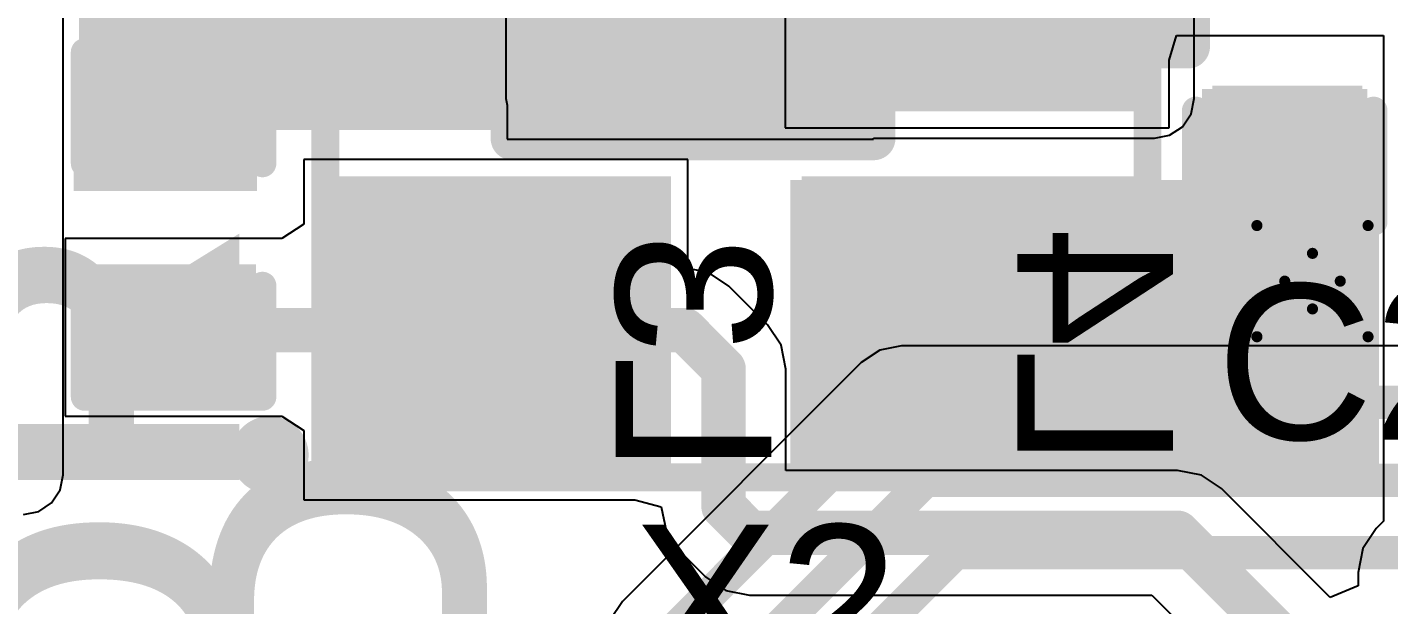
# Model space of a CAD drawing. Header units: inches. Extents: x -8 to 384, y -12 to 64.
# Drawn here: x -0.24 to 5.99, y 15.33 to 17.97 of the extents above; entities that cross this region are included whole.
import ezdxf

# ---------------------------------------------------------------- set-up
doc = ezdxf.new("R2010")
doc.units = ezdxf.units.IN
for name, color, linetype in [('Board_outline', 216, 'Continuous'), ('Bottom Layer', 5, 'Continuous'), ('Bottom Overlay', 54, 'Continuous'), ('Bottom Paste', 16, 'Continuous'), ('Bottom Solder', 6, 'Continuous'), ('Drill Drawing', 1, 'Continuous'), ('Top Layer', 1, 'Continuous'), ('Top Overlay', 2, 'Continuous'), ('Top Paste', 8, 'Continuous'), ('Top Solder', 216, 'Continuous'), ('Via Holes', 16, 'Continuous')]:
    doc.layers.add(name, color=color, linetype=linetype)
doc.styles.add('Arial', font='', dxfattribs={"height": 0.2})
doc.styles.add('Arial_Bold', font='', dxfattribs={"height": 0.2})
doc.styles.get('Arial').set_extended_font_data('Arial')
doc.styles.get('Arial_Bold').set_extended_font_data('Arial', bold=True)

# ---------------------------------------------------------------- blocks, each defined once
blk = doc.blocks.new('I__0805_B_25')
at = {"layer": 'Bottom Layer'}
for points in [[(-1.35, 0.66), (-0.15, 0.66), (-0.15, -0.66), (-1.35, -0.66)], [(0.15, 0.66), (1.35, 0.66), (1.35, -0.66), (0.15, -0.66)]]:
    blk.add_hatch(color=5, dxfattribs=at).paths.add_polyline_path(points)
at = {"layer": 'Bottom Paste'}
for points in [[(-1.35, 0.66), (-0.15, 0.66), (-0.15, -0.66), (-1.35, -0.66)], [(0.15, 0.66), (1.35, 0.66), (1.35, -0.66), (0.15, -0.66)]]:
    blk.add_hatch(color=16, dxfattribs=at).paths.add_polyline_path(points)
at = {"layer": 'Bottom Solder'}
for points in [[(-1.4516, 0.7616), (-0.0484, 0.7616), (-0.0484, -0.7616), (-1.4516, -0.7616)], [(0.0484, 0.7616), (1.4516, 0.7616), (1.4516, -0.7616), (0.0484, -0.7616)]]:
    blk.add_hatch(color=6, dxfattribs=at).paths.add_polyline_path(points)
at = {"layer": 'Bottom Overlay'}
for points in [[(-1.524, 0.8128, 0.2, 0.2, 0), (-1.524, -0.8382, 0.2, 0.2, 0)], [(-1.524, 0.8128, 0.2, 0.2, 0), (1.524, 0.8128, 0.2, 0.2, 0)], [(1.524, 0.8128, 0.2, 0.2, 0), (1.524, -0.8382, 0.2, 0.2, 0)], [(-1.524, -0.8382, 0.2, 0.2, 0), (1.524, -0.8382, 0.2, 0.2, 0)]]:
    blk.add_lwpolyline(points, format="xyseb", dxfattribs=at)
for points in [[(-1.574, 0.8128, 0.1, 0.1, 1), (-1.474, 0.8128, 0.1, 0.1, 1)], [(-1.574, 0.8128, 0.1, 0.1, 1), (-1.474, 0.8128, 0.1, 0.1, 1)], [(1.474, 0.8128, 0.1, 0.1, 1), (1.574, 0.8128, 0.1, 0.1, 1)], [(1.474, 0.8128, 0.1, 0.1, 1), (1.574, 0.8128, 0.1, 0.1, 1)], [(-1.574, -0.8382, 0.1, 0.1, 1), (-1.474, -0.8382, 0.1, 0.1, 1)], [(-1.574, -0.8382, 0.1, 0.1, 1), (-1.474, -0.8382, 0.1, 0.1, 1)], [(1.474, -0.8382, 0.1, 0.1, 1), (1.574, -0.8382, 0.1, 0.1, 1)], [(1.474, -0.8382, 0.1, 0.1, 1), (1.574, -0.8382, 0.1, 0.1, 1)]]:
    blk.add_lwpolyline(points, format="xyseb", close=True, dxfattribs=at)
blk = doc.blocks.new('X322516MOB4SI_41')
at = {"layer": 'Top Layer'}
for points in [[(-1.8, 1.45), (-0.4, 1.45), (-0.4, 0.25), (-1.8, 0.25)], [(0.4, 1.45), (1.8, 1.45), (1.8, 0.25), (0.4, 0.25)], [(-1.8, -0.25), (-0.4, -0.25), (-0.4, -1.45), (-1.8, -1.45)], [(0.4, -0.25), (1.8, -0.25), (1.8, -1.45), (0.4, -1.45)]]:
    blk.add_hatch(color=1, dxfattribs=at).paths.add_polyline_path(points)
at = {"layer": 'Top Paste'}
for points in [[(-1.8, 1.45), (-0.4, 1.45), (-0.4, 0.25), (-1.8, 0.25)], [(0.4, 1.45), (1.8, 1.45), (1.8, 0.25), (0.4, 0.25)], [(-1.8, -0.25), (-0.4, -0.25), (-0.4, -1.45), (-1.8, -1.45)], [(0.4, -0.25), (1.8, -0.25), (1.8, -1.45), (0.4, -1.45)]]:
    blk.add_hatch(color=8, dxfattribs=at).paths.add_polyline_path(points)
at = {"layer": 'Top Solder'}
for points in [[(-1.9016, 1.5516), (-0.2984, 1.5516), (-0.2984, 0.1484), (-1.9016, 0.1484)], [(0.2984, 1.5516), (1.9016, 1.5516), (1.9016, 0.1484), (0.2984, 0.1484)], [(-1.9016, -0.1484), (-0.2984, -0.1484), (-0.2984, -1.5516), (-1.9016, -1.5516)], [(0.2984, -0.1484), (1.9016, -0.1484), (1.9016, -1.5516), (0.2984, -1.5516)]]:
    blk.add_hatch(color=216, dxfattribs=at).paths.add_polyline_path(points)
at = {"layer": 'Top Overlay'}
for points in [[(-1.8796, -1.524, 0.127, 0.127, 0), (-1.8796, 1.524, 0.127, 0.127, 0)], [(-1.8796, 1.524, 0.127, 0.127, 0), (1.8796, 1.524, 0.127, 0.127, 0)], [(1.8796, -1.524, 0.127, 0.127, 0), (1.8796, 1.524, 0.127, 0.127, 0)], [(-1.8796, -1.524, 0.127, 0.127, 0), (1.8796, -1.524, 0.127, 0.127, 0)]]:
    blk.add_lwpolyline(points, format="xyseb", dxfattribs=at)
for points in [[(-1.9114, 1.524, 0.0635, 0.0635, 1), (-1.8478, 1.524, 0.0635, 0.0635, 1)], [(-1.9114, 1.524, 0.0635, 0.0635, 1), (-1.8478, 1.524, 0.0635, 0.0635, 1)], [(1.8478, 1.524, 0.0635, 0.0635, 1), (1.9114, 1.524, 0.0635, 0.0635, 1)], [(1.8478, 1.524, 0.0635, 0.0635, 1), (1.9114, 1.524, 0.0635, 0.0635, 1)], [(-2.0828, -1.4224, 0.254, 0.254, 1), (-2.1844, -1.4224, 0.254, 0.254, 1)], [(-2.2479, -1.4224, 0.127, 0.127, 1), (-2.1209, -1.4224, 0.127, 0.127, 1)], [(-2.1463, -1.4224, 0.127, 0.127, 1), (-2.0193, -1.4224, 0.127, 0.127, 1)], [(-1.9114, -1.524, 0.0635, 0.0635, 1), (-1.8478, -1.524, 0.0635, 0.0635, 1)], [(-1.9114, -1.524, 0.0635, 0.0635, 1), (-1.8478, -1.524, 0.0635, 0.0635, 1)], [(1.8478, -1.524, 0.0635, 0.0635, 1), (1.9114, -1.524, 0.0635, 0.0635, 1)], [(1.8478, -1.524, 0.0635, 0.0635, 1), (1.9114, -1.524, 0.0635, 0.0635, 1)]]:
    blk.add_lwpolyline(points, format="xyseb", close=True, dxfattribs=at)
blk = doc.blocks.new('IND_0402_B_67')
at = {"layer": 'Bottom Layer'}
for points in [[(-0.55, 0.3), (-0.15, 0.3), (-0.15, -0.3), (-0.55, -0.3)], [(0.15, 0.3), (0.55, 0.3), (0.55, -0.3), (0.15, -0.3)]]:
    blk.add_hatch(color=5, dxfattribs=at).paths.add_polyline_path(points)
at = {"layer": 'Bottom Paste'}
for points in [[(-0.55, 0.3), (-0.15, 0.3), (-0.15, -0.3), (-0.55, -0.3)], [(0.15, 0.3), (0.55, 0.3), (0.55, -0.3), (0.15, -0.3)]]:
    blk.add_hatch(color=16, dxfattribs=at).paths.add_polyline_path(points)
at = {"layer": 'Bottom Solder'}
for points in [[(-0.6516, 0.4016), (-0.0484, 0.4016), (-0.0484, -0.4016), (-0.6516, -0.4016)], [(0.0484, 0.4016), (0.6516, 0.4016), (0.6516, -0.4016), (0.0484, -0.4016)]]:
    blk.add_hatch(color=6, dxfattribs=at).paths.add_polyline_path(points)
at = {"layer": 'Bottom Overlay'}
for points in [[(-0.7112, 0.4572, 0.2, 0.2, 0), (-0.7112, -0.4572, 0.2, 0.2, 0)], [(-0.7112, 0.4572, 0.2, 0.2, 0), (-0.3048, 0.4572, 0.2, 0.2, 0)], [(-0.3048, 0.4572, 0.2, 0.2, 0), (0.7112, 0.4572, 0.2, 0.2, 0)], [(0.7112, 0.4572, 0.2, 0.2, 0), (0.7112, -0.4572, 0.2, 0.2, 0)], [(-0.7112, -0.4572, 0.2, 0.2, 0), (-0.3048, -0.4572, 0.2, 0.2, 0)], [(-0.3048, -0.4572, 0.2, 0.2, 0), (0.7112, -0.4572, 0.2, 0.2, 0)]]:
    blk.add_lwpolyline(points, format="xyseb", dxfattribs=at)
for points in [[(-0.7612, 0.4572, 0.1, 0.1, 1), (-0.6612, 0.4572, 0.1, 0.1, 1)], [(-0.7612, 0.4572, 0.1, 0.1, 1), (-0.6612, 0.4572, 0.1, 0.1, 1)], [(-0.3548, 0.4572, 0.1, 0.1, 1), (-0.2548, 0.4572, 0.1, 0.1, 1)], [(-0.3548, 0.4572, 0.1, 0.1, 1), (-0.2548, 0.4572, 0.1, 0.1, 1)], [(0.6612, 0.4572, 0.1, 0.1, 1), (0.7612, 0.4572, 0.1, 0.1, 1)], [(0.6612, 0.4572, 0.1, 0.1, 1), (0.7612, 0.4572, 0.1, 0.1, 1)], [(-0.7612, -0.4572, 0.1, 0.1, 1), (-0.6612, -0.4572, 0.1, 0.1, 1)], [(-0.7612, -0.4572, 0.1, 0.1, 1), (-0.6612, -0.4572, 0.1, 0.1, 1)], [(-0.3548, -0.4572, 0.1, 0.1, 1), (-0.2548, -0.4572, 0.1, 0.1, 1)], [(-0.3548, -0.4572, 0.1, 0.1, 1), (-0.2548, -0.4572, 0.1, 0.1, 1)], [(0.6612, -0.4572, 0.1, 0.1, 1), (0.7612, -0.4572, 0.1, 0.1, 1)], [(0.6612, -0.4572, 0.1, 0.1, 1), (0.7612, -0.4572, 0.1, 0.1, 1)]]:
    blk.add_lwpolyline(points, format="xyseb", close=True, dxfattribs=at)
blk = doc.blocks.new('C___0402_84')
at = {"layer": 'Top Layer'}
for points in [[(-0.6985, -0.3175), (-0.6985, 0.3175), (-0.2413, 0.3175), (-0.2413, -0.3175)], [(0.2413, -0.3175), (0.2413, 0.3175), (0.6985, 0.3175), (0.6985, -0.3175)]]:
    blk.add_hatch(color=1, dxfattribs=at).paths.add_polyline_path(points)
at = {"layer": 'Top Paste'}
for points in [[(-0.6985, -0.3175), (-0.6985, 0.3175), (-0.2413, 0.3175), (-0.2413, -0.3175)], [(0.2413, -0.3175), (0.2413, 0.3175), (0.6985, 0.3175), (0.6985, -0.3175)]]:
    blk.add_hatch(color=8, dxfattribs=at).paths.add_polyline_path(points)
at = {"layer": 'Top Solder'}
for points in [[(-0.7585, -0.3775), (-0.7585, 0.3775), (-0.1813, 0.3775), (-0.1813, -0.3775)], [(0.1813, -0.3775), (0.1813, 0.3775), (0.7585, 0.3775), (0.7585, -0.3775)]]:
    blk.add_hatch(color=216, dxfattribs=at).paths.add_polyline_path(points)
at = {"layer": 'Top Overlay'}
for points in [[(-0.7874, 0.4064, 0.127, 0.127, 0), (-0.7874, -0.4064, 0.127, 0.127, 0)], [(-0.7874, 0.4064, 0.127, 0.127, 0), (-0.2794, 0.4064, 0.127, 0.127, 0)], [(0.2794, 0.4064, 0.127, 0.127, 0), (0.7874, 0.4064, 0.127, 0.127, 0)], [(0.7874, 0.4064, 0.127, 0.127, 0), (0.7874, -0.4064, 0.127, 0.127, 0)], [(-0.7874, -0.4064, 0.127, 0.127, 0), (-0.2794, -0.4064, 0.127, 0.127, 0)], [(0.2794, -0.4064, 0.127, 0.127, 0), (0.7874, -0.4064, 0.127, 0.127, 0)]]:
    blk.add_lwpolyline(points, format="xyseb", dxfattribs=at)
for points in [[(-0.8191, 0.4064, 0.0635, 0.0635, 1), (-0.7556, 0.4064, 0.0635, 0.0635, 1)], [(-0.8191, 0.4064, 0.0635, 0.0635, 1), (-0.7556, 0.4064, 0.0635, 0.0635, 1)], [(-0.3111, 0.4064, 0.0635, 0.0635, 1), (-0.2477, 0.4064, 0.0635, 0.0635, 1)], [(0.2477, 0.4064, 0.0635, 0.0635, 1), (0.3111, 0.4064, 0.0635, 0.0635, 1)], [(0.7556, 0.4064, 0.0635, 0.0635, 1), (0.8191, 0.4064, 0.0635, 0.0635, 1)], [(0.7556, 0.4064, 0.0635, 0.0635, 1), (0.8191, 0.4064, 0.0635, 0.0635, 1)], [(-0.8191, -0.4064, 0.0635, 0.0635, 1), (-0.7556, -0.4064, 0.0635, 0.0635, 1)], [(-0.8191, -0.4064, 0.0635, 0.0635, 1), (-0.7556, -0.4064, 0.0635, 0.0635, 1)], [(-0.3111, -0.4064, 0.0635, 0.0635, 1), (-0.2477, -0.4064, 0.0635, 0.0635, 1)], [(0.2477, -0.4064, 0.0635, 0.0635, 1), (0.3111, -0.4064, 0.0635, 0.0635, 1)], [(0.7556, -0.4064, 0.0635, 0.0635, 1), (0.8191, -0.4064, 0.0635, 0.0635, 1)], [(0.7556, -0.4064, 0.0635, 0.0635, 1), (0.8191, -0.4064, 0.0635, 0.0635, 1)]]:
    blk.add_lwpolyline(points, format="xyseb", close=True, dxfattribs=at)
blk = doc.blocks.new('C___0402_85')
at = {"layer": 'Top Layer'}
for points in [[(-0.6985, -0.3175), (-0.6985, 0.3175), (-0.2413, 0.3175), (-0.2413, -0.3175)], [(0.2413, -0.3175), (0.2413, 0.3175), (0.6985, 0.3175), (0.6985, -0.3175)]]:
    blk.add_hatch(color=1, dxfattribs=at).paths.add_polyline_path(points)
at = {"layer": 'Top Paste'}
for points in [[(-0.6985, -0.3175), (-0.6985, 0.3175), (-0.2413, 0.3175), (-0.2413, -0.3175)], [(0.2413, -0.3175), (0.2413, 0.3175), (0.6985, 0.3175), (0.6985, -0.3175)]]:
    blk.add_hatch(color=8, dxfattribs=at).paths.add_polyline_path(points)
at = {"layer": 'Top Solder'}
for points in [[(-0.7585, -0.3775), (-0.7585, 0.3775), (-0.1813, 0.3775), (-0.1813, -0.3775)], [(0.1813, -0.3775), (0.1813, 0.3775), (0.7585, 0.3775), (0.7585, -0.3775)]]:
    blk.add_hatch(color=216, dxfattribs=at).paths.add_polyline_path(points)
at = {"layer": 'Top Overlay'}
for points in [[(-0.2794, 0.4064, 0.127, 0.127, 0), (-0.7874, 0.4064, 0.127, 0.127, 0)], [(-0.7874, -0.4064, 0.127, 0.127, 0), (-0.7874, 0.4064, 0.127, 0.127, 0)], [(0.7874, 0.4064, 0.127, 0.127, 0), (0.2794, 0.4064, 0.127, 0.127, 0)], [(0.7874, -0.4064, 0.127, 0.127, 0), (0.7874, 0.4064, 0.127, 0.127, 0)], [(-0.2794, -0.4064, 0.127, 0.127, 0), (-0.7874, -0.4064, 0.127, 0.127, 0)], [(0.7874, -0.4064, 0.127, 0.127, 0), (0.2794, -0.4064, 0.127, 0.127, 0)]]:
    blk.add_lwpolyline(points, format="xyseb", dxfattribs=at)
for points in [[(-0.8191, 0.4064, 0.0635, 0.0635, 1), (-0.7556, 0.4064, 0.0635, 0.0635, 1)], [(-0.8191, 0.4064, 0.0635, 0.0635, 1), (-0.7556, 0.4064, 0.0635, 0.0635, 1)], [(-0.3111, 0.4064, 0.0635, 0.0635, 1), (-0.2477, 0.4064, 0.0635, 0.0635, 1)], [(0.2477, 0.4064, 0.0635, 0.0635, 1), (0.3111, 0.4064, 0.0635, 0.0635, 1)], [(0.7556, 0.4064, 0.0635, 0.0635, 1), (0.8191, 0.4064, 0.0635, 0.0635, 1)], [(0.7556, 0.4064, 0.0635, 0.0635, 1), (0.8191, 0.4064, 0.0635, 0.0635, 1)], [(-0.8191, -0.4064, 0.0635, 0.0635, 1), (-0.7556, -0.4064, 0.0635, 0.0635, 1)], [(-0.8191, -0.4064, 0.0635, 0.0635, 1), (-0.7556, -0.4064, 0.0635, 0.0635, 1)], [(-0.3111, -0.4064, 0.0635, 0.0635, 1), (-0.2477, -0.4064, 0.0635, 0.0635, 1)], [(0.2477, -0.4064, 0.0635, 0.0635, 1), (0.3111, -0.4064, 0.0635, 0.0635, 1)], [(0.7556, -0.4064, 0.0635, 0.0635, 1), (0.8191, -0.4064, 0.0635, 0.0635, 1)], [(0.7556, -0.4064, 0.0635, 0.0635, 1), (0.8191, -0.4064, 0.0635, 0.0635, 1)]]:
    blk.add_lwpolyline(points, format="xyseb", close=True, dxfattribs=at)

msp = doc.modelspace()

# ---------------------------------------------------------------- hatches: boundary and pattern name
at = {"layer": 'Bottom Layer'}
msp.add_hatch(color=5, dxfattribs=at).paths.add_polyline_path([(2.1317, 17.6439), (4.9163, 17.6439), (4.9163, 18.4546), (2.1317, 18.4546)])
h = msp.add_hatch(color=5, dxfattribs=at)
edge = h.paths.add_edge_path()
edge.add_arc((5.6388, 16.81), 0.3, 0, 360)
at = {"layer": 'Top Layer'}
for points in [[(0, 17.5006), (2.8448, 17.5006), (2.8448, 18.923), (0, 18.923)], [(-0.0254, 17.2212), (0.8128, 17.2212), (0.8128, 17.8562), (-0.0254, 17.8562)], [(5.1816, 15.9512), (5.8674, 15.9512), (5.8674, 17.7038), (5.1816, 17.7038)], [(3.2512, 15.9512), (5.9436, 15.9512), (5.9436, 17.272), (3.2512, 17.272)]]:
    msp.add_hatch(color=1, dxfattribs=at).paths.add_polyline_path(points)
h = msp.add_hatch(color=1, dxfattribs=at)
edge = h.paths.add_edge_path()
edge.add_arc((5.6388, 16.81), 0.3, 0, 360)
at = {"layer": 'Via Holes'}
h = msp.add_hatch(color=7, dxfattribs=at)
edge = h.paths.add_edge_path()
edge.add_arc((5.6388, 16.81), 0.15, 0, 360)

# ---------------------------------------------------------------- linework, layer by layer
at = {"layer": 'Board_outline'}
msp.add_lwpolyline([(37.5368, 13.3604, 0.254, 0.254, 1), (-7.4632, 13.3604, 0.254, 0.254, 1)], format="xyseb", close=True, dxfattribs=at)
at = {"layer": 'Bottom Layer'}
for p, q in [((-0.0727, 15.9258), (-0.0727, 24.9647)), ((1.9504, 18.4546), (1.9504, 17.6439)), ((5.0976, 17.6439), (5.0976, 18.4546)), ((1.9504, 17.6439), (1.9562, 17.6147)), ((5.0838, 17.5746), (5.0976, 17.6439)), ((1.9562, 17.6147), (1.9562, 17.4587)), ((5.0445, 17.5158), (5.0838, 17.5746)), ((4.9857, 17.4765), (5.0445, 17.5158)), ((1.9562, 17.4587), (3.6318, 17.4587)), ((3.6318, 17.4587), (3.6318, 17.4627)), ((3.6318, 17.4627), (4.9163, 17.4627)), ((4.9163, 17.4627), (4.9857, 17.4765)), ((3.7592, 16.515), (3.6601, 16.4953)), ((11.7799, 16.515), (3.7592, 16.515)), ((3.5761, 16.4391), (2.4839, 15.3469)), ((3.6601, 16.4953), (3.5761, 16.4391)), ((-0.0865, 15.8564), (-0.0727, 15.9258)), ((-0.1258, 15.7976), (-0.0865, 15.8564)), ((-0.254, 15.7445), (-0.1846, 15.7583)), ((-0.1846, 15.7583), (-0.1258, 15.7976)), ((2.4839, 15.3469), (2.4277, 15.2629))]:
    msp.add_line(p, q, dxfattribs=at)
for points in [[(2.667, 15.1638, 0.1524, 0.1524, 0), (3.7592, 16.256, 0.1524, 0.1524, 0)], [(3.7592, 16.256, 0.1524, 0.1524, 0), (11.8872, 16.256, 0.1524, 0.1524, 0)], [(2.9972, 15.027, 0.1524, 0.1524, 0), (3.8706, 15.9004, 0.1524, 0.1524, 0)], [(3.8706, 15.9004, 0.1524, 0.1524, 0), (12.2174, 15.9004, 0.1524, 0.1524, 0)], [(3.3274, 14.8902, 0.1524, 0.1524, 0), (4.0074, 15.5702, 0.1524, 0.1524, 0)], [(4.0074, 15.5702, 0.1524, 0.1524, 0), (12.446, 15.5702, 0.1524, 0.1524, 0)]]:
    msp.add_lwpolyline(points, format="xyseb", dxfattribs=at)
for points in [[(3.7211, 16.256, 0.0762, 0.0762, 1), (3.7973, 16.256, 0.0762, 0.0762, 1)], [(3.7211, 16.256, 0.0762, 0.0762, 1), (3.7973, 16.256, 0.0762, 0.0762, 1)], [(3.8325, 15.9004, 0.0762, 0.0762, 1), (3.9087, 15.9004, 0.0762, 0.0762, 1)], [(3.8325, 15.9004, 0.0762, 0.0762, 1), (3.9087, 15.9004, 0.0762, 0.0762, 1)], [(3.9693, 15.5702, 0.0762, 0.0762, 1), (4.0455, 15.5702, 0.0762, 0.0762, 1)], [(3.9693, 15.5702, 0.0762, 0.0762, 1), (4.0455, 15.5702, 0.0762, 0.0762, 1)]]:
    msp.add_lwpolyline(points, format="xyseb", close=True, dxfattribs=at)
at = {"layer": 'Drill Drawing'}
for points in [[(5.3848, 17.064, 0.0508, 0.0508, 0), (5.6388, 16.937, 0.0508, 0.0508, 0)], [(5.3848, 17.064, 0.0508, 0.0508, 0), (5.5118, 16.81, 0.0508, 0.0508, 0)], [(5.6388, 16.937, 0.0508, 0.0508, 0), (5.8928, 17.064, 0.0508, 0.0508, 0)], [(5.7658, 16.81, 0.0508, 0.0508, 0), (5.8928, 17.064, 0.0508, 0.0508, 0)], [(5.3848, 16.556, 0.0508, 0.0508, 0), (5.5118, 16.81, 0.0508, 0.0508, 0)], [(5.7658, 16.81, 0.0508, 0.0508, 0), (5.8928, 16.556, 0.0508, 0.0508, 0)], [(5.3848, 16.556, 0.0508, 0.0508, 0), (5.6388, 16.683, 0.0508, 0.0508, 0)], [(5.6388, 16.683, 0.0508, 0.0508, 0), (5.8928, 16.556, 0.0508, 0.0508, 0)]]:
    msp.add_lwpolyline(points, format="xyseb", dxfattribs=at)
for points in [[(5.3721, 17.064, 0.0254, 0.0254, 1), (5.3975, 17.064, 0.0254, 0.0254, 1)], [(5.3721, 17.064, 0.0254, 0.0254, 1), (5.3975, 17.064, 0.0254, 0.0254, 1)], [(5.8801, 17.064, 0.0254, 0.0254, 1), (5.9055, 17.064, 0.0254, 0.0254, 1)], [(5.8801, 17.064, 0.0254, 0.0254, 1), (5.9055, 17.064, 0.0254, 0.0254, 1)], [(5.6261, 16.937, 0.0254, 0.0254, 1), (5.6515, 16.937, 0.0254, 0.0254, 1)], [(5.6261, 16.937, 0.0254, 0.0254, 1), (5.6515, 16.937, 0.0254, 0.0254, 1)], [(5.4991, 16.81, 0.0254, 0.0254, 1), (5.5245, 16.81, 0.0254, 0.0254, 1)], [(5.4991, 16.81, 0.0254, 0.0254, 1), (5.5245, 16.81, 0.0254, 0.0254, 1)], [(5.7531, 16.81, 0.0254, 0.0254, 1), (5.7785, 16.81, 0.0254, 0.0254, 1)], [(5.7531, 16.81, 0.0254, 0.0254, 1), (5.7785, 16.81, 0.0254, 0.0254, 1)], [(5.6261, 16.683, 0.0254, 0.0254, 1), (5.6515, 16.683, 0.0254, 0.0254, 1)], [(5.6261, 16.683, 0.0254, 0.0254, 1), (5.6515, 16.683, 0.0254, 0.0254, 1)], [(5.3721, 16.556, 0.0254, 0.0254, 1), (5.3975, 16.556, 0.0254, 0.0254, 1)], [(5.3721, 16.556, 0.0254, 0.0254, 1), (5.3975, 16.556, 0.0254, 0.0254, 1)], [(5.8801, 16.556, 0.0254, 0.0254, 1), (5.9055, 16.556, 0.0254, 0.0254, 1)], [(5.8801, 16.556, 0.0254, 0.0254, 1), (5.9055, 16.556, 0.0254, 0.0254, 1)]]:
    msp.add_lwpolyline(points, format="xyseb", close=True, dxfattribs=at)
at = {"layer": 'Top Layer'}
for p, q in [((3.2272, 19.0658), (3.2272, 17.5102)), ((4.9828, 17.8194), (5.0165, 17.9324)), ((5.0165, 17.9324), (5.9635, 17.9324)), ((5.9635, 17.9324), (5.9635, 15.7136)), ((4.9828, 17.5102), (4.9828, 17.8194)), ((3.2272, 17.5102), (4.9828, 17.5102)), ((2.7828, 17.3658), (1.0272, 17.3658)), ((1.0272, 17.3658), (1.0272, 17.0702)), ((2.7828, 16.8683), (2.7828, 17.3658)), ((1.0272, 17.0702), (0.9271, 17.0053)), ((0.9271, 17.0053), (-0.0635, 17.0053)), ((-0.0635, 17.0053), (-0.0635, 16.1925)), ((2.8776, 16.8494), (2.7828, 16.8683)), ((2.97, 16.7876), (2.8776, 16.8494)), ((3.1478, 16.6098), (2.97, 16.7876)), ((3.2096, 16.5174), (3.1478, 16.6098)), ((3.2313, 16.4084), (3.2096, 16.5174)), ((3.2313, 15.9454), (3.2313, 16.4084)), ((3.2313, 16.4084), (3.2313, 16.4084)), ((-0.0635, 16.1925), (0.9271, 16.1925)), ((0.9271, 16.1925), (1.0272, 16.1276)), ((1.0272, 16.1276), (1.0272, 15.8102)), ((5.0216, 15.9454), (3.2313, 15.9454)), ((5.1306, 15.9237), (5.0216, 15.9454)), ((5.0216, 15.9454), (5.0216, 15.9454)), ((5.223, 15.862), (5.1306, 15.9237)), ((5.7201, 15.3649), (5.223, 15.862)), ((1.0272, 15.8102), (2.5409, 15.8102)), ((2.5409, 15.8102), (2.6615, 15.7796)), ((2.6615, 15.7796), (2.6832, 15.6705)), ((5.9635, 15.7136), (5.9306, 15.6806)), ((2.6832, 15.6705), (2.745, 15.5781)), ((5.9306, 15.6806), (5.8688, 15.5882)), ((2.745, 15.5781), (2.864, 15.4591)), ((5.8688, 15.5882), (5.8471, 15.4792)), ((2.864, 15.4591), (2.864, 15.4591)), ((2.864, 15.4591), (2.9564, 15.3973)), ((5.8471, 15.4792), (5.8471, 15.4792)), ((5.8471, 15.4792), (5.8471, 15.4175)), ((2.9564, 15.3973), (3.0654, 15.3757)), ((3.0654, 15.3757), (4.9036, 15.3757)), ((4.9036, 15.3757), (5.3471, 14.9321)), ((5.8471, 15.4175), (5.7201, 15.3649))]:
    msp.add_line(p, q, dxfattribs=at)
for points in [[(0.3048, 16.5862, 0.2032, 0.2032, 0), (1.905, 16.5862, 0.2032, 0.2032, 0)], [(1.905, 16.5862, 0.2032, 0.2032, 0), (2.7686, 16.5862, 0.2032, 0.2032, 0)], [(2.7686, 16.5862, 0.2032, 0.2032, 0), (2.9464, 16.4084, 0.2032, 0.2032, 0)], [(2.9464, 15.7796, 0.2032, 0.2032, 0), (2.9464, 16.4084, 0.2032, 0.2032, 0)], [(2.9464, 15.7796, 0.2032, 0.2032, 0), (3.0654, 15.6605, 0.2032, 0.2032, 0)], [(3.0654, 15.6605, 0.2032, 0.2032, 0), (5.0216, 15.6605, 0.2032, 0.2032, 0)], [(5.0216, 15.6605, 0.2032, 0.2032, 0), (5.632, 15.0501, 0.2032, 0.2032, 0)]]:
    msp.add_lwpolyline(points, format="xyseb", dxfattribs=at)
for points in [[(0.254, 16.5862, 0.1016, 0.1016, 1), (0.3556, 16.5862, 0.1016, 0.1016, 1)], [(1.8542, 16.5862, 0.1016, 0.1016, 1), (1.9558, 16.5862, 0.1016, 0.1016, 1)], [(1.8542, 16.5862, 0.1016, 0.1016, 1), (1.9558, 16.5862, 0.1016, 0.1016, 1)], [(2.7178, 16.5862, 0.1016, 0.1016, 1), (2.8194, 16.5862, 0.1016, 0.1016, 1)], [(2.7178, 16.5862, 0.1016, 0.1016, 1), (2.8194, 16.5862, 0.1016, 0.1016, 1)], [(2.8956, 16.4084, 0.1016, 0.1016, 1), (2.9972, 16.4084, 0.1016, 0.1016, 1)], [(2.8956, 16.4084, 0.1016, 0.1016, 1), (2.9972, 16.4084, 0.1016, 0.1016, 1)], [(2.8956, 15.7796, 0.1016, 0.1016, 1), (2.9972, 15.7796, 0.1016, 0.1016, 1)], [(2.8956, 15.7796, 0.1016, 0.1016, 1), (2.9972, 15.7796, 0.1016, 0.1016, 1)], [(3.0146, 15.6605, 0.1016, 0.1016, 1), (3.1162, 15.6605, 0.1016, 0.1016, 1)], [(3.0146, 15.6605, 0.1016, 0.1016, 1), (3.1162, 15.6605, 0.1016, 0.1016, 1)], [(4.9708, 15.6605, 0.1016, 0.1016, 1), (5.0724, 15.6605, 0.1016, 0.1016, 1)], [(4.9708, 15.6605, 0.1016, 0.1016, 1), (5.0724, 15.6605, 0.1016, 0.1016, 1)]]:
    msp.add_lwpolyline(points, format="xyseb", close=True, dxfattribs=at)

# ---------------------------------------------------------------- block references
for name, p, rotation in [('I__0805_B_25', (2.794, 18.9865), 90), ('IND_0402_B_67', (4.6128, 18.5928), 90), ('C___0402_84', (5.5118, 17.8689), 90), ('C___0402_85', (0.4318, 17.0688), 270)]:
    msp.add_blockref(name, p, dxfattribs=dict(rotation=rotation))
msp.add_blockref('X322516MOB4SI_41', (3.005, 17.438))

# ---------------------------------------------------------------- texts
at = {"layer": 'Bottom Overlay', "style": 'Arial', "text_generation_flag": 2}
for s, p in [('L4', (4.2901, 15.9541)), ('L3', (2.4535, 15.9251))]:
    msp.add_text(s, height=0.7112, rotation=270, dxfattribs=at).set_placement(p)
at = {"layer": 'Top Overlay', "style": 'Arial_Bold'}
for s, p in [('SENSOR', (0.7324, 9.5723)), ('BOARD', (1.8643, 9.5723))]:
    msp.add_text(s, height=1.27, rotation=90, dxfattribs=at).set_placement(p)
at = {"layer": 'Top Overlay', "style": 'Arial'}
for s, p in [('C28', (5.1988, 16.0861)), ('X2', (2.5317, 14.9861))]:
    msp.add_text(s, height=0.7112, dxfattribs=at).set_placement(p)

doc.saveas('drawing.dxf')
